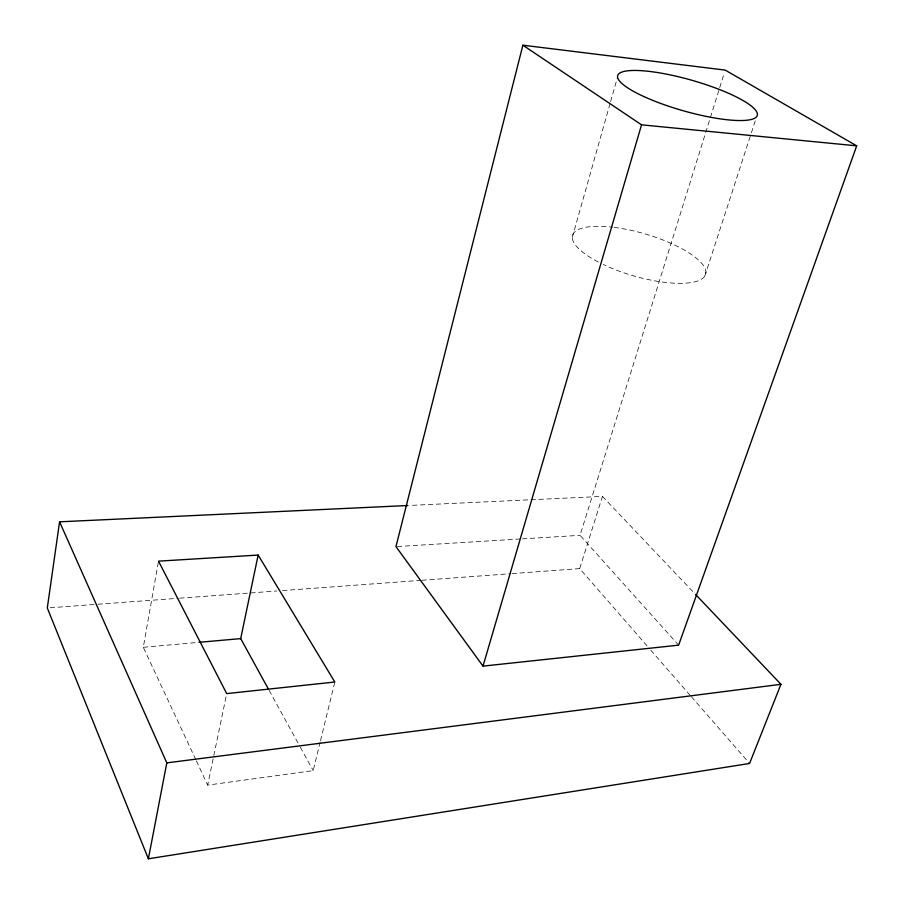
<?xml version="1.0" encoding="UTF-8"?>
<svg xmlns="http://www.w3.org/2000/svg" width="904" height="904" viewBox="0 0 904 904"><rect width="100%" height="100%" fill="white"/><g stroke="black" fill="none" stroke-linecap="round" stroke-linejoin="round"><path stroke-width="0.68" stroke-dasharray="4.52 3.39" d="M195.75 759.575L143.295 647.287L158.505 561.158M320.185 742.003L313.191 770.637L207.683 785.101L226.712 693.605M320.513 740.636L334.819 682.011M572.288 237.413L610.245 102.898M610.629 101.542L617.534 77.077M678.633 645.151L580.052 535.326L719.301 88.92M719.72 87.575L724.341 72.783M647.083 645.908L579.69 568.593L602.448 496.398L409.263 505.449M704.804 276.07L750.975 134.063M751.405 132.73L755.755 119.328M143.295 647.287L197.569 642.45M50.115 607.77L96.592 604.324M98.005 604.222L178.28 598.29M179.693 598.188L276.873 590.99M282.511 590.583L420.529 580.368M421.942 580.266L510.67 573.701M512.082 573.599L579.69 568.593M397.364 546.524L521.02 538.942M522.433 538.863L580.052 535.326M602.448 496.398L694.6 593.419M650.778 650.145L690.486 695.684M691.402 696.735L749.574 763.462M269.155 690.43L299.642 745.958M300.32 747.19L313.191 770.637M196.349 760.852L207.683 785.101M614.065 227.367A69.314 21.741 16.3 0 1 705.606 274.296A69.314 21.741 16.3 0 1 603.262 264.488M598.312 262.024A69.314 21.741 16.3 0 1 612.641 227.186"/><path stroke-width="1.36" d="M407.851 505.517L59.574 521.823L47.302 607.974L148.38 858.8L749.574 763.462L780.943 684.305L695.571 594.436M148.38 858.8L166.799 762.874L59.574 521.823M268.477 689.198L240.701 638.608L258.148 555.056L158.505 561.158L226.712 693.605L334.819 682.011L258.148 555.056M522.885 45.2L395.952 546.604L483.007 666.124L678.633 645.151L856.698 145.838L725.177 70.094L522.885 45.2L641.546 124.831L856.698 145.838M483.007 666.124L641.546 124.831M166.799 762.874L780.943 684.305M198.959 642.326L240.701 638.608M643.885 96.57A72.602 15.843 15.9 0 0 756.637 116.65A72.602 15.843 15.9 0 0 661.841 73.269A72.602 15.843 15.9 0 0 643.885 96.57"/></g></svg>
